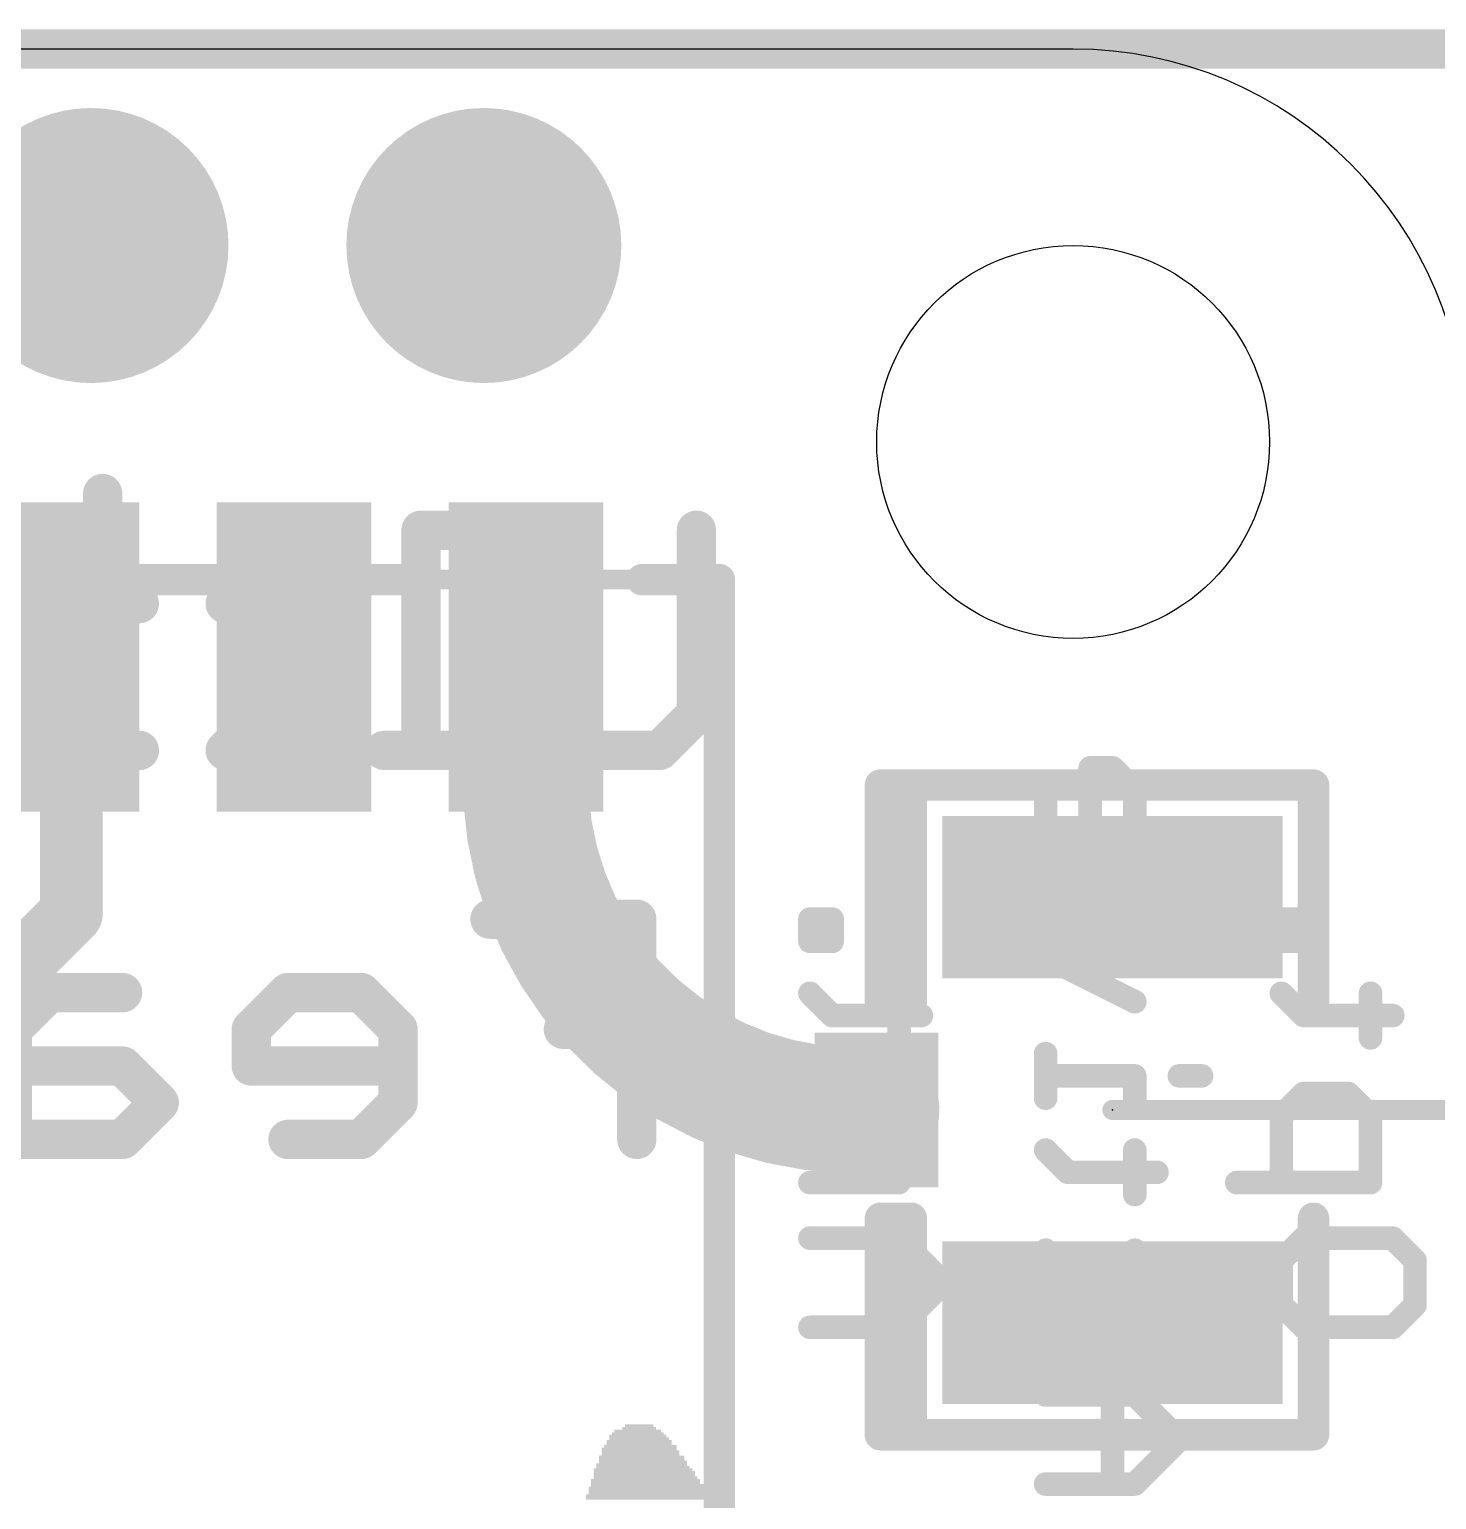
# Model space of a CAD drawing. Extents: x -7.4 to 58.7, y -8.7 to 28.8.
# Drawn here: x 41.51 to 50.61, y 13.48 to 22.99 of the extents above; entities that cross this region are included whole.
import ezdxf

# ---------------------------------------------------------------- set-up
doc = ezdxf.new("R2010")
doc.units = 0
for name, color, linetype in [('1', 12, 'CONTINUOUS'), ('16', 132, 'CONTINUOUS'), ('17', 110, 'CONTINUOUS'), ('20', 53, 'CONTINUOUS'), ('21', 40, 'CONTINUOUS'), ('22', 6, 'CONTINUOUS'), ('23', 53, 'CONTINUOUS'), ('47', 253, 'CONTINUOUS'), ('51', 253, 'CONTINUOUS')]:
    doc.layers.add(name, color=color, linetype=linetype)

# ---------------------------------------------------------------- blocks, each defined once
blk = doc.blocks.new('ROUNDP')
at = {"const_width": 0.5}
blk.add_lwpolyline([(0, -0.25, 1), (0, 0.25, 1), (0, -0.25)], format="xyb", dxfattribs=at)
blk = doc.blocks.new('RECT')
blk.add_solid([(-0.5, -0.5), (0.5, -0.5), (-0.5, 0.5), (0.5, 0.5)])

msp = doc.modelspace()

# ---------------------------------------------------------------- linework, layer by layer
at = {"layer": '1'}
for points, const_width in [([(50.8, 22.86), (0, 22.86)], 0.254), ([(44.723, 18.93), (44.723, 18.014)], 0.8128), ([(41.783, 18.87), (41.723, 18.93)], 0.4064), ([(41.783, 17.272), (41.783, 18.87)], 0.4064), ([(39.243, 14.732), (41.783, 17.272)], 0.4064)]:
    msp.add_lwpolyline(points, dxfattribs=dict(at, const_width=const_width))
for points, const_width in [([(44.9262, 18.93, 1), (44.5198, 18.93)], 0.4064), ([(41.7948, 19.0018, 1), (41.6512, 18.8582)], 0.2032), ([(41.8846, 18.87, 1), (41.6814, 18.87)], 0.2032), ([(41.7112, 18.7982, 1), (41.8548, 18.9418)], 0.2032), ([(44.723, 18.014, 0.4142), (46.989, 16.002)], 0.8128), ([(44.9258, 18.026, 1), (44.5202, 18.002)], 0.4064), ([(44.5198, 18.014, 1), (44.9262, 18.014)], 0.4064), ([(41.8548, 17.2002, 1), (41.7112, 17.3438)], 0.2032), ([(41.6814, 17.272, 1), (41.8846, 17.272)], 0.2032), ([(47.001, 15.7992, 1), (46.977, 16.2048)], 0.4064)]:
    msp.add_lwpolyline(points, format="xyb", dxfattribs=dict(at, const_width=const_width))
at = {"layer": '16', "const_width": 0.254}
msp.add_lwpolyline([(50.8, 22.86), (0, 22.86)], dxfattribs=at)
at = {"layer": '20'}
msp.add_line((48.26, 22.86), (2.54, 22.86), dxfattribs=at)
msp.add_circle((48.26, 20.32), 1.27, dxfattribs=at)
msp.add_arc((48.26, 20.32), 2.54, 0, 90, dxfattribs=at)
msp.add_arc((48.26, 20.32), 2.54, 0, 90, dxfattribs=at)
at = {"layer": '21', "const_width": 0.2032}
for points in [[(31.973, 19.43), (43.973, 19.43)], [(45.473, 19.43), (45.973, 19.43)], [(45.973, 19.43), (45.973, 3.43)], [(47.014, 18.102), (47.014, 16.702)], [(47.014, 18.102), (47.214, 18.102)], [(49.814, 18.102), (47.214, 18.102)], [(47.214, 18.102), (47.214, 16.702)], [(49.814, 18.102), (49.814, 16.702)], [(47.114, 18.002), (47.114, 16.702)], [(47.014, 16.702), (47.214, 16.702)], [(47.014, 15.302), (47.014, 13.902)], [(47.014, 15.302), (47.214, 15.302)], [(47.114, 15.302), (47.114, 14.002)], [(47.214, 15.302), (47.214, 13.902)], [(49.814, 15.302), (49.814, 13.902)], [(47.014, 13.902), (47.214, 13.902)], [(47.214, 13.902), (49.814, 13.902)]]:
    msp.add_lwpolyline(points, dxfattribs=at)
at = {"layer": '21', "const_width": 0.1016}
for points in [[(43.973, 19.3792, 1), (43.973, 19.4808)], [(45.473, 19.4808, 1), (45.473, 19.3792)], [(46.0238, 19.43, 1), (45.9222, 19.43)], [(45.973, 19.3792, 1), (45.973, 19.4808)], [(47.0648, 18.102, 1), (46.9632, 18.102)], [(47.014, 18.1528, 1), (47.014, 18.0512)], [(47.214, 18.1528, 1), (47.214, 18.0512)], [(47.2648, 18.102, 1), (47.1632, 18.102)], [(47.214, 18.0512, 1), (47.214, 18.1528)], [(49.8648, 18.102, 1), (49.7632, 18.102)], [(49.814, 18.0512, 1), (49.814, 18.1528)], [(47.1648, 18.002, 1), (47.0632, 18.002)], [(47.014, 16.7528, 1), (47.014, 16.6512)], [(46.9632, 16.702, 1), (47.0648, 16.702)], [(47.0632, 16.702, 1), (47.1648, 16.702)], [(47.1632, 16.702, 1), (47.2648, 16.702)], [(47.214, 16.6512, 1), (47.214, 16.7528)], [(49.7632, 16.702, 1), (49.8648, 16.702)], [(47.0648, 15.302, 1), (46.9632, 15.302)], [(47.014, 15.3528, 1), (47.014, 15.2512)], [(47.1648, 15.302, 1), (47.0632, 15.302)], [(47.2648, 15.302, 1), (47.1632, 15.302)], [(47.214, 15.2512, 1), (47.214, 15.3528)], [(49.8648, 15.302, 1), (49.7632, 15.302)], [(47.014, 13.9528, 1), (47.014, 13.8512)], [(47.0632, 14.002, 1), (47.1648, 14.002)], [(47.214, 13.9528, 1), (47.214, 13.8512)], [(47.214, 13.8512, 1), (47.214, 13.9528)], [(49.814, 13.8512, 1), (49.814, 13.9528)], [(46.9632, 13.902, 1), (47.0648, 13.902)], [(47.1632, 13.902, 1), (47.2648, 13.902)], [(49.7632, 13.902, 1), (49.8648, 13.902)]]:
    msp.add_lwpolyline(points, format="xyb", dxfattribs=at)
at = {"layer": '22'}
for points, const_width in [([(41.9856, 19.987), (41.9856, 19.7497)], 0.254), ([(44.281, 19.7497), (44.0437, 19.7497)], 0.254), ([(44.0437, 19.7497), (44.0437, 18.3261)], 0.254), ([(44.8755, 18.5634), (44.8755, 19.7497)], 0.254), ([(45.8246, 19.7497), (45.8246, 18.5634)], 0.254), ([(43.0146, 19.5124), (43.0146, 18.5634)], 0.254), ([(42.2228, 19.2752), (41.9856, 19.2752)], 0.254), ([(41.9856, 19.2752), (41.9856, 18.3261)], 0.254), ([(43.2519, 19.2752), (42.7774, 19.2752)], 0.254), ([(43.0146, 18.5634), (42.7774, 18.3261)], 0.254), ([(45.1128, 18.3261), (44.8755, 18.5634)], 0.254), ([(45.8246, 18.5634), (45.5873, 18.3261)], 0.254), ([(42.2228, 18.3261), (41.7483, 18.3261)], 0.254), ([(44.281, 18.3261), (43.8064, 18.3261)], 0.254), ([(45.5873, 18.3261), (45.1128, 18.3261)], 0.254), ([(48.5144, 18.2136), (48.3703, 18.2136)], 0.1524), ([(48.3703, 18.2136), (48.3703, 17.6374)], 0.1524), ([(48.6584, 18.0696), (48.5144, 18.2136)], 0.1524), ([(48.0822, 18.0696), (48.0822, 17.7814)], 0.1524), ([(48.6584, 17.7814), (48.6584, 18.0696)], 0.1524), ([(48.0822, 17.7814), (48.2263, 17.6374)], 0.1524), ([(48.5144, 17.6374), (48.6584, 17.7814)], 0.1524), ([(48.2263, 17.6374), (48.5144, 17.6374)], 0.1524), ([(45.4387, 17.2351), (44.4896, 17.2351)], 0.254), ([(45.4387, 15.8115), (45.4387, 17.2351)], 0.254), ([(46.7023, 17.2357), (46.5582, 17.2357)], 0.1524), ([(46.5582, 17.2357), (46.5582, 17.0917)], 0.1524), ([(46.7023, 17.0917), (46.7023, 17.2357)], 0.1524), ([(48.0822, 16.99), (48.6584, 17.2781)], 0.1524), ([(49.7503, 17.2357), (49.6062, 17.2357)], 0.1524), ([(49.6062, 17.2357), (49.6062, 17.0917)], 0.1524), ([(49.7503, 17.0917), (49.7503, 17.2357)], 0.1524), ([(46.5582, 17.0917), (46.7023, 17.0917)], 0.1524), ([(49.6062, 17.0917), (49.7503, 17.0917)], 0.1524), ([(48.6584, 16.7019), (48.0822, 16.99)], 0.1524), ([(41.6397, 16.7606), (41.4024, 16.5233)], 0.254), ([(42.1142, 16.7606), (41.6397, 16.7606)], 0.254), ([(43.1833, 16.7606), (42.946, 16.5233)], 0.254), ([(43.6578, 16.7606), (43.1833, 16.7606)], 0.254), ([(43.8951, 16.5233), (43.6578, 16.7606)], 0.254), ([(46.7023, 16.6121), (46.5582, 16.7561)], 0.1524), ([(47.1344, 16.468), (47.1344, 16.7561)], 0.1524), ([(49.7503, 16.6121), (49.6062, 16.7561)], 0.1524), ([(50.1824, 16.468), (50.1824, 16.7561)], 0.1524), ([(41.4024, 16.5233), (41.4024, 15.8115)], 0.254), ([(42.946, 16.5233), (42.946, 16.286)], 0.254), ([(43.8951, 16.0488), (43.8951, 16.5233)], 0.254), ([(45.4387, 16.5233), (44.9641, 16.5233)], 0.254), ([(47.2785, 16.6121), (46.7023, 16.6121)], 0.1524), ([(50.3265, 16.6121), (49.7503, 16.6121)], 0.1524), ([(48.0822, 16.0782), (48.0822, 16.3663)], 0.1524), ([(42.1142, 16.286), (41.4024, 16.286)], 0.254), ([(42.3515, 16.0488), (42.1142, 16.286)], 0.254), ([(42.946, 16.286), (43.8951, 16.286)], 0.254), ([(48.6584, 16.2223), (48.0822, 16.2223)], 0.1524), ([(48.6584, 16.0782), (48.6584, 16.2223)], 0.1524), ([(49.0906, 16.2223), (48.9465, 16.2223)], 0.1524), ([(42.1142, 15.8115), (42.3515, 16.0488)], 0.254), ([(43.6578, 15.8115), (43.8951, 16.0488)], 0.254), ([(46.9904, 16.1087), (46.5582, 16.1087)], 0.1524), ([(47.1344, 15.9646), (46.9904, 16.1087)], 0.1524), ([(49.7503, 16.1087), (49.6062, 15.9646)], 0.1524), ([(50.0384, 16.1087), (49.7503, 16.1087)], 0.1524), ([(50.1824, 15.9646), (50.0384, 16.1087)], 0.1524), ([(47.1344, 15.5325), (47.1344, 15.9646)], 0.1524), ([(49.6062, 15.9646), (49.6062, 15.5325)], 0.1524), ([(50.1824, 15.5325), (50.1824, 15.9646)], 0.1524), ([(41.4024, 15.8115), (42.1142, 15.8115)], 0.254), ([(43.1833, 15.8115), (43.6578, 15.8115)], 0.254), ([(48.2263, 15.5986), (48.0822, 15.7426)], 0.1524), ([(48.6584, 15.4545), (48.6584, 15.7426)], 0.1524), ([(46.5582, 15.5325), (47.1344, 15.5325)], 0.1524), ([(48.8025, 15.5986), (48.2263, 15.5986)], 0.1524), ([(49.3181, 15.5325), (50.1824, 15.5325)], 0.1524), ([(47.1344, 15.1732), (46.5582, 15.1732)], 0.1524), ([(46.9904, 14.597), (46.9904, 15.1732)], 0.1524), ([(47.4225, 14.8851), (47.1344, 15.1732)], 0.1524), ([(49.6062, 15.0291), (49.7503, 15.1732)], 0.1524), ([(49.7503, 15.1732), (50.3265, 15.1732)], 0.1524), ([(50.3265, 15.1732), (50.4705, 15.0291)], 0.1524), ([(48.0822, 14.6631), (48.0822, 15.0952)], 0.1524), ([(48.6584, 15.0952), (48.6584, 14.6631)], 0.1524), ([(49.6062, 14.741), (49.6062, 15.0291)], 0.1524), ([(50.4705, 15.0291), (50.4705, 14.741)], 0.1524), ([(47.1344, 14.597), (47.4225, 14.8851)], 0.1524), ([(48.2263, 14.519), (48.0822, 14.6631)], 0.1524), ([(48.6584, 14.6631), (48.5144, 14.519)], 0.1524), ([(49.7503, 14.597), (49.6062, 14.741)], 0.1524), ([(50.4705, 14.741), (50.3265, 14.597)], 0.1524), ([(46.5582, 14.597), (47.1344, 14.597)], 0.1524), ([(50.3265, 14.597), (49.7503, 14.597)], 0.1524), ([(48.5144, 14.519), (48.2263, 14.519)], 0.1524), ([(48.6584, 14.1597), (48.0822, 14.1597)], 0.1524), ([(48.5144, 13.5835), (48.5144, 14.1597)], 0.1524), ([(48.9465, 13.8716), (48.6584, 14.1597)], 0.1524), ([(48.6584, 13.5835), (48.9465, 13.8716)], 0.1524), ([(48.0822, 13.5835), (48.6584, 13.5835)], 0.1524)]:
    msp.add_lwpolyline(points, dxfattribs=dict(at, const_width=const_width))
for points, const_width in [([(42.0491, 19.987, 1), (41.9221, 19.987)], 0.127), ([(44.0437, 19.8132, 1), (44.0437, 19.6862)], 0.127), ([(44.1072, 19.7497, 1), (43.9802, 19.7497)], 0.127), ([(44.281, 19.6862, 1), (44.281, 19.8132)], 0.127), ([(44.939, 19.7497, 1), (44.812, 19.7497)], 0.127), ([(45.8881, 19.7497, 1), (45.7611, 19.7497)], 0.127), ([(41.9221, 19.7497, 1), (42.0491, 19.7497)], 0.127), ([(43.0781, 19.5124, 1), (42.9511, 19.5124)], 0.127), ([(41.9856, 19.3387, 1), (41.9856, 19.2117)], 0.127), ([(42.0491, 19.2752, 1), (41.9221, 19.2752)], 0.127), ([(42.2228, 19.2117, 1), (42.2228, 19.3387)], 0.127), ([(42.7774, 19.3387, 1), (42.7774, 19.2117)], 0.127), ([(43.2519, 19.2117, 1), (43.2519, 19.3387)], 0.127), ([(43.0595, 18.5185, 1), (42.9697, 18.6083)], 0.127), ([(44.9204, 18.6083, 1), (44.8306, 18.5185)], 0.127), ([(45.8695, 18.5185, 1), (45.7797, 18.6083)], 0.127), ([(42.9511, 18.5634, 1), (43.0781, 18.5634)], 0.127), ([(44.812, 18.5634, 1), (44.939, 18.5634)], 0.127), ([(45.7611, 18.5634, 1), (45.8881, 18.5634)], 0.127), ([(41.7483, 18.3896, 1), (41.7483, 18.2626)], 0.127), ([(42.2228, 18.2626, 1), (42.2228, 18.3896)], 0.127), ([(43.8064, 18.3896, 1), (43.8064, 18.2626)], 0.127), ([(44.281, 18.2626, 1), (44.281, 18.3896)], 0.127), ([(45.1128, 18.3896, 1), (45.1128, 18.2626)], 0.127), ([(45.5873, 18.2626, 1), (45.5873, 18.3896)], 0.127), ([(41.9221, 18.3261, 1), (42.0491, 18.3261)], 0.127), ([(42.7325, 18.371, 1), (42.8223, 18.2812)], 0.127), ([(43.9802, 18.3261, 1), (44.1072, 18.3261)], 0.127), ([(45.0679, 18.2812, 1), (45.1577, 18.371)], 0.127), ([(45.5424, 18.371, 1), (45.6322, 18.2812)], 0.127), ([(48.3703, 18.2517, 1), (48.3703, 18.1755)], 0.0762), ([(48.4084, 18.2136, 1), (48.3322, 18.2136)], 0.0762), ([(48.5413, 18.2406, 1), (48.4874, 18.1867)], 0.0762), ([(48.5144, 18.1755, 1), (48.5144, 18.2517)], 0.0762), ([(48.1203, 18.0696, 1), (48.0441, 18.0696)], 0.0762), ([(48.6965, 18.0696, 1), (48.6203, 18.0696)], 0.0762), ([(48.6315, 18.0426, 1), (48.6854, 18.0965)], 0.0762), ([(48.1091, 17.8084, 1), (48.0553, 17.7545)], 0.0762), ([(48.0441, 17.7814, 1), (48.1203, 17.7814)], 0.0762), ([(48.6203, 17.7814, 1), (48.6965, 17.7814)], 0.0762), ([(48.6854, 17.7545, 1), (48.6315, 17.8084)], 0.0762), ([(48.2263, 17.6755, 1), (48.2263, 17.5993)], 0.0762), ([(48.1993, 17.6105, 1), (48.2532, 17.6643)], 0.0762), ([(48.4874, 17.6643, 1), (48.5413, 17.6105)], 0.0762), ([(48.5144, 17.5993, 1), (48.5144, 17.6755)], 0.0762), ([(48.3322, 17.6374, 1), (48.4084, 17.6374)], 0.0762), ([(44.4896, 17.2986, 1), (44.4896, 17.1716)], 0.127), ([(45.5022, 17.2351, 1), (45.3752, 17.2351)], 0.127), ([(45.4387, 17.1716, 1), (45.4387, 17.2986)], 0.127), ([(46.5582, 17.2738, 1), (46.5582, 17.1976)], 0.0762), ([(46.5963, 17.2357, 1), (46.5201, 17.2357)], 0.0762), ([(46.7404, 17.2357, 1), (46.6642, 17.2357)], 0.0762), ([(46.7023, 17.1976, 1), (46.7023, 17.2738)], 0.0762), ([(48.6755, 17.244, 1), (48.6414, 17.3122)], 0.0762), ([(49.6062, 17.2738, 1), (49.6062, 17.1976)], 0.0762), ([(49.6443, 17.2357, 1), (49.5681, 17.2357)], 0.0762), ([(49.7884, 17.2357, 1), (49.7122, 17.2357)], 0.0762), ([(49.7503, 17.1976, 1), (49.7503, 17.2738)], 0.0762), ([(46.5582, 17.1298, 1), (46.5582, 17.0536)], 0.0762), ([(46.5201, 17.0917, 1), (46.5963, 17.0917)], 0.0762), ([(46.6642, 17.0917, 1), (46.7404, 17.0917)], 0.0762), ([(46.7023, 17.0536, 1), (46.7023, 17.1298)], 0.0762), ([(49.6062, 17.1298, 1), (49.6062, 17.0536)], 0.0762), ([(49.5681, 17.0917, 1), (49.6443, 17.0917)], 0.0762), ([(49.7122, 17.0917, 1), (49.7884, 17.0917)], 0.0762), ([(49.7503, 17.0536, 1), (49.7503, 17.1298)], 0.0762), ([(48.0992, 17.0241, 1), (48.0652, 16.9559)], 0.0762), ([(48.0652, 17.0241, 1), (48.0992, 16.9559)], 0.0762), ([(41.6397, 16.8241, 1), (41.6397, 16.6971)], 0.127), ([(41.6846, 16.7157, 1), (41.5948, 16.8055)], 0.127), ([(42.1142, 16.6971, 1), (42.1142, 16.8241)], 0.127), ([(43.1833, 16.8241, 1), (43.1833, 16.6971)], 0.127), ([(43.2282, 16.7157, 1), (43.1384, 16.8055)], 0.127), ([(43.7027, 16.8055, 1), (43.6129, 16.7157)], 0.127), ([(43.6578, 16.6971, 1), (43.6578, 16.8241)], 0.127), ([(46.5851, 16.7831, 1), (46.5313, 16.7292)], 0.0762), ([(47.1725, 16.7561, 1), (47.0963, 16.7561)], 0.0762), ([(49.6331, 16.7831, 1), (49.5793, 16.7292)], 0.0762), ([(50.2205, 16.7561, 1), (50.1443, 16.7561)], 0.0762), ([(48.6414, 16.6678, 1), (48.6755, 16.736)], 0.0762), ([(41.4659, 16.5233, 1), (41.3389, 16.5233)], 0.127), ([(43.0095, 16.5233, 1), (42.8825, 16.5233)], 0.127), ([(43.9586, 16.5233, 1), (43.8316, 16.5233)], 0.127), ([(44.9641, 16.5868, 1), (44.9641, 16.4598)], 0.127), ([(45.4387, 16.4598, 1), (45.4387, 16.5868)], 0.127), ([(46.7023, 16.6502, 1), (46.7023, 16.574)], 0.0762), ([(46.6753, 16.5851, 1), (46.7292, 16.639)], 0.0762), ([(47.2785, 16.574, 1), (47.2785, 16.6502)], 0.0762), ([(49.7503, 16.6502, 1), (49.7503, 16.574)], 0.0762), ([(49.7233, 16.5851, 1), (49.7772, 16.639)], 0.0762), ([(50.3265, 16.574, 1), (50.3265, 16.6502)], 0.0762), ([(42.9011, 16.5682, 1), (42.9909, 16.4784)], 0.127), ([(43.8502, 16.4784, 1), (43.94, 16.5682)], 0.127), ([(47.0963, 16.468, 1), (47.1725, 16.468)], 0.0762), ([(48.1203, 16.3663, 1), (48.0441, 16.3663)], 0.0762), ([(50.1443, 16.468, 1), (50.2205, 16.468)], 0.0762), ([(42.1591, 16.3309, 1), (42.0693, 16.2411)], 0.127), ([(42.1142, 16.2225, 1), (42.1142, 16.3495)], 0.127), ([(42.946, 16.3495, 1), (42.946, 16.2225)], 0.127), ([(42.8825, 16.286, 1), (43.0095, 16.286)], 0.127), ([(43.8951, 16.2225, 1), (43.8951, 16.3495)], 0.127), ([(48.0822, 16.2604, 1), (48.0822, 16.1842)], 0.0762), ([(48.6965, 16.2223, 1), (48.6203, 16.2223)], 0.0762), ([(48.6584, 16.1842, 1), (48.6584, 16.2604)], 0.0762), ([(48.9465, 16.2604, 1), (48.9465, 16.1842)], 0.0762), ([(49.0906, 16.1842, 1), (49.0906, 16.2604)], 0.0762), ([(42.3964, 16.0039, 1), (42.3066, 16.0937)], 0.127), ([(42.3066, 16.0039, 1), (42.3964, 16.0937)], 0.127), ([(43.94, 16.0039, 1), (43.8502, 16.0937)], 0.127), ([(46.5582, 16.1468, 1), (46.5582, 16.0706)], 0.0762), ([(47.0173, 16.1356, 1), (46.9634, 16.0818)], 0.0762), ([(46.9904, 16.0706, 1), (46.9904, 16.1468)], 0.0762), ([(49.7503, 16.1468, 1), (49.7503, 16.0706)], 0.0762), ([(49.7772, 16.0818, 1), (49.7233, 16.1356)], 0.0762), ([(50.0653, 16.1356, 1), (50.0114, 16.0818)], 0.0762), ([(50.0384, 16.0706, 1), (50.0384, 16.1468)], 0.0762), ([(43.8316, 16.0488, 1), (43.9586, 16.0488)], 0.127), ([(48.0441, 16.0782, 1), (48.1203, 16.0782)], 0.0762), ([(48.6203, 16.0782, 1), (48.6965, 16.0782)], 0.0762), ([(47.1725, 15.9646, 1), (47.0963, 15.9646)], 0.0762), ([(47.1075, 15.9377, 1), (47.1614, 15.9916)], 0.0762), ([(49.6443, 15.9646, 1), (49.5681, 15.9646)], 0.0762), ([(49.5793, 15.9916, 1), (49.6331, 15.9377)], 0.0762), ([(50.2205, 15.9646, 1), (50.1443, 15.9646)], 0.0762), ([(50.1555, 15.9377, 1), (50.2094, 15.9916)], 0.0762), ([(41.3389, 15.8115, 1), (41.4659, 15.8115)], 0.127), ([(42.0693, 15.8564, 1), (42.1591, 15.7666)], 0.127), ([(42.1142, 15.748, 1), (42.1142, 15.875)], 0.127), ([(43.1833, 15.875, 1), (43.1833, 15.748)], 0.127), ([(43.6129, 15.8564, 1), (43.7027, 15.7666)], 0.127), ([(43.6578, 15.748, 1), (43.6578, 15.875)], 0.127), ([(45.3752, 15.8115, 1), (45.5022, 15.8115)], 0.127), ([(48.1091, 15.7696, 1), (48.0553, 15.7157)], 0.0762), ([(48.6965, 15.7426, 1), (48.6203, 15.7426)], 0.0762), ([(46.5582, 15.5706, 1), (46.5582, 15.4944)], 0.0762), ([(47.1344, 15.4944, 1), (47.1344, 15.5706)], 0.0762), ([(48.2263, 15.6367, 1), (48.2263, 15.5605)], 0.0762), ([(48.1993, 15.5716, 1), (48.2532, 15.6255)], 0.0762), ([(48.8025, 15.5605, 1), (48.8025, 15.6367)], 0.0762), ([(49.3181, 15.5706, 1), (49.3181, 15.4944)], 0.0762), ([(50.1824, 15.4944, 1), (50.1824, 15.5706)], 0.0762), ([(47.0963, 15.5325, 1), (47.1725, 15.5325)], 0.0762), ([(48.6203, 15.4545, 1), (48.6965, 15.4545)], 0.0762), ([(49.5681, 15.5325, 1), (49.6443, 15.5325)], 0.0762), ([(50.1443, 15.5325, 1), (50.2205, 15.5325)], 0.0762), ([(46.5582, 15.2113, 1), (46.5582, 15.1351)], 0.0762), ([(47.0285, 15.1732, 1), (46.9523, 15.1732)], 0.0762), ([(47.1614, 15.2001, 1), (47.1075, 15.1462)], 0.0762), ([(47.1344, 15.1351, 1), (47.1344, 15.2113)], 0.0762), ([(49.7503, 15.2113, 1), (49.7503, 15.1351)], 0.0762), ([(49.7772, 15.1462, 1), (49.7233, 15.2001)], 0.0762), ([(50.3534, 15.2001, 1), (50.2995, 15.1462)], 0.0762), ([(50.3265, 15.1351, 1), (50.3265, 15.2113)], 0.0762), ([(48.1203, 15.0952, 1), (48.0441, 15.0952)], 0.0762), ([(48.6965, 15.0952, 1), (48.6203, 15.0952)], 0.0762), ([(49.6443, 15.0291, 1), (49.5681, 15.0291)], 0.0762), ([(49.5793, 15.0561, 1), (49.6331, 15.0022)], 0.0762), ([(50.5086, 15.0291, 1), (50.4324, 15.0291)], 0.0762), ([(50.4436, 15.0022, 1), (50.4975, 15.0561)], 0.0762), ([(47.4495, 14.8581, 1), (47.3956, 14.912)], 0.0762), ([(47.3956, 14.8581, 1), (47.4495, 14.912)], 0.0762), ([(48.1091, 14.69, 1), (48.0553, 14.6361)], 0.0762), ([(48.6854, 14.6361, 1), (48.6315, 14.69)], 0.0762), ([(49.6331, 14.768, 1), (49.5793, 14.7141)], 0.0762), ([(49.5681, 14.741, 1), (49.6443, 14.741)], 0.0762), ([(50.4324, 14.741, 1), (50.5086, 14.741)], 0.0762), ([(50.4975, 14.7141, 1), (50.4436, 14.768)], 0.0762), ([(46.5582, 14.6351, 1), (46.5582, 14.5589)], 0.0762), ([(47.1075, 14.6239, 1), (47.1614, 14.57)], 0.0762), ([(47.1344, 14.5589, 1), (47.1344, 14.6351)], 0.0762), ([(48.0441, 14.6631, 1), (48.1203, 14.6631)], 0.0762), ([(48.6203, 14.6631, 1), (48.6965, 14.6631)], 0.0762), ([(49.7503, 14.6351, 1), (49.7503, 14.5589)], 0.0762), ([(49.7233, 14.57, 1), (49.7772, 14.6239)], 0.0762), ([(50.2995, 14.6239, 1), (50.3534, 14.57)], 0.0762), ([(50.3265, 14.5589, 1), (50.3265, 14.6351)], 0.0762), ([(46.9523, 14.597, 1), (47.0285, 14.597)], 0.0762), ([(48.2263, 14.5571, 1), (48.2263, 14.4809)], 0.0762), ([(48.1993, 14.4921, 1), (48.2532, 14.5459)], 0.0762), ([(48.4874, 14.5459, 1), (48.5413, 14.4921)], 0.0762), ([(48.5144, 14.4809, 1), (48.5144, 14.5571)], 0.0762), ([(48.0822, 14.1978, 1), (48.0822, 14.1216)], 0.0762), ([(48.5525, 14.1597, 1), (48.4763, 14.1597)], 0.0762), ([(48.6854, 14.1866, 1), (48.6315, 14.1328)], 0.0762), ([(48.6584, 14.1216, 1), (48.6584, 14.1978)], 0.0762), ([(48.9735, 13.8447, 1), (48.9196, 13.8985)], 0.0762), ([(48.9196, 13.8447, 1), (48.9735, 13.8985)], 0.0762), ([(48.0822, 13.6216, 1), (48.0822, 13.5454)], 0.0762), ([(48.4763, 13.5835, 1), (48.5525, 13.5835)], 0.0762), ([(48.6315, 13.6104, 1), (48.6854, 13.5565)], 0.0762), ([(48.6584, 13.5454, 1), (48.6584, 13.6216)], 0.0762)]:
    msp.add_lwpolyline(points, format="xyb", dxfattribs=dict(at, const_width=const_width))
at = {"layer": '23'}
msp.add_point((48.514, 16.002), dxfattribs=at)
at = {"layer": '47', "const_width": 0.13}
for points in [[(48.133, 22.86), (56.179, 22.86)], [(48.514, 16.002), (56.179, 16.002)]]:
    msp.add_lwpolyline(points, dxfattribs=at)
at = {"layer": '47', "const_width": 0.065}
for points in [[(48.133, 22.8925, 1), (48.133, 22.8275)], [(48.514, 16.0345, 1), (48.514, 15.9695)]]:
    msp.add_lwpolyline(points, format="xyb", dxfattribs=at)
at = {"layer": '51'}
for points, const_width in [([(29.973, 19.43), (45.973, 19.43)], 0.127), ([(45.973, 19.43), (45.973, 3.43)], 0.2032)]:
    msp.add_lwpolyline(points, dxfattribs=dict(at, const_width=const_width))
for points, const_width in [([(46.0238, 19.43, 1), (45.9222, 19.43)], 0.1016), ([(45.973, 19.3983, 1), (45.973, 19.4617)], 0.0635)]:
    msp.add_lwpolyline(points, format="xyb", dxfattribs=dict(at, const_width=const_width))

# ---------------------------------------------------------------- block references
at = {"layer": '1'}
for p, xscale, rotation in [((41.723, 18.93), 2, 270), ((43.223, 18.93), 2, 270), ((44.723, 18.93), 2, 270), ((46.989, 16.002), 0.8, 180)]:
    msp.add_blockref('RECT', p, dxfattribs=dict(at, xscale=xscale, rotation=rotation))
at = {"layer": '1', "xscale": 2.2, "yscale": 1.05, "rotation": 180}
for p in [(48.514, 17.377), (48.514, 14.627)]:
    msp.add_blockref('RECT', p, dxfattribs=at)
at = {"layer": '17', "xscale": 1.778, "yscale": 1.778}
for p in [(41.91, 21.59), (41.91, 21.59), (44.45, 21.59), (44.45, 21.59)]:
    msp.add_blockref('ROUNDP', p, dxfattribs=at)
at = {"layer": '22', "rotation": 180}
for p, xscale, yscale in [((45.4454, 13.8938), 0.3688, 0.0168), ((45.4538, 13.8771), 0.3856, 0.0167), ((45.4455, 13.9106), 0.3353, 0.0167), ((45.4454, 13.9273), 0.3018, 0.0168), ((45.4538, 13.9441), 0.218, 0.0168), ((45.4538, 13.9609), 0.1844, 0.0167), ((45.4538, 13.81), 0.4862, 0.0168), ((45.4622, 13.7932), 0.5029, 0.0168), ((45.4622, 13.7765), 0.5029, 0.0167), ((45.4622, 13.8268), 0.4694, 0.0167), ((45.4539, 13.8603), 0.4191, 0.0168), ((45.4539, 13.8435), 0.4191, 0.0168), ((45.4706, 13.7094), 0.5867, 0.0168), ((45.479, 13.6927), 0.6035, 0.0167), ((45.4706, 13.7597), 0.5532, 0.0168), ((45.4706, 13.7429), 0.5532, 0.0168), ((45.479, 13.7262), 0.5699, 0.0167), ((45.4958, 13.6088), 0.7041, 0.0168), ((45.4958, 13.5921), 0.7041, 0.0167), ((45.479, 13.6759), 0.6371, 0.0168), ((45.4873, 13.6591), 0.6538, 0.0168), ((45.4873, 13.6424), 0.6538, 0.0167), ((45.4957, 13.6256), 0.6706, 0.0168), ((45.5209, 13.5082), 0.8215, 0.0168), ((45.5209, 13.4915), 0.8215, 0.0167), ((45.5041, 13.5585), 0.7544, 0.0168), ((45.5125, 13.5418), 0.7712, 0.0167), ((45.5125, 13.525), 0.7712, 0.0168), ((45.5125, 13.5753), 0.7376, 0.0168)]:
    msp.add_blockref('RECT', p, dxfattribs=dict(at, xscale=xscale, yscale=yscale))

doc.saveas('drawing.dxf')
